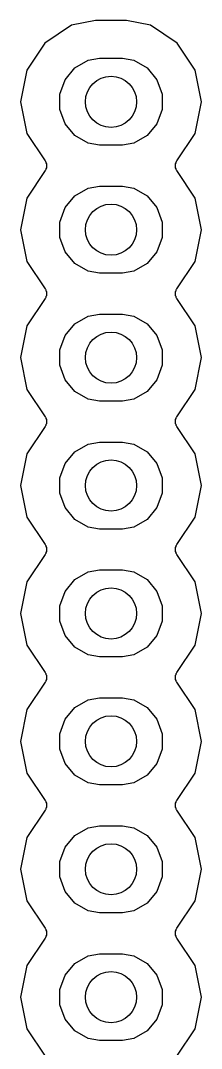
# Model space of a CAD drawing. Extents: x 82 to 161, y -171 to -33.
# Drawn here: x 137.65 to 141.24, y -90.05 to -69.63 of the extents above; entities that cross this region are included whole.
import ezdxf

# ---------------------------------------------------------------- set-up
doc = ezdxf.new("R2010")
doc.units = 0
doc.header["$MEASUREMENT"] = 0
doc.layers.add('BLACK', color=7, linetype='CONTINUOUS')

msp = doc.modelspace()

# ---------------------------------------------------------------- linework, layer by layer
at = {"layer": 'BLACK', "linetype": 'CONTINUOUS'}
for p, q in [((138.664, -69.727), (138.13, -70.0837)), ((139.135, -69.6334), (138.664, -69.727)), ((139.757, -69.6334), (139.135, -69.6334)), ((140.228, -69.727), (139.757, -69.6334)), ((140.762, -70.0837), (140.228, -69.727)), ((138.13, -70.0837), (137.774, -70.6174)), ((141.118, -70.6174), (140.762, -70.0837)), ((138.994, -70.423), (139.218, -70.3834)), ((139.218, -70.3834), (139.674, -70.3834)), ((139.674, -70.3834), (139.898, -70.423)), ((137.774, -70.6174), (137.648, -71.247)), ((138.534, -70.8085), (138.73, -70.5752)), ((138.73, -70.5752), (138.994, -70.423)), ((139.898, -70.423), (140.162, -70.5752)), ((140.162, -70.5752), (140.358, -70.8085)), ((141.244, -71.247), (141.118, -70.6174)), ((138.43, -71.0947), (138.534, -70.8085)), ((140.358, -70.8085), (140.462, -71.0947)), ((138.43, -71.3993), (138.43, -71.0947)), ((140.462, -71.0947), (140.462, -71.3993)), ((137.648, -71.247), (137.774, -71.8766)), ((138.534, -71.6855), (138.43, -71.3993)), ((140.462, -71.3993), (140.358, -71.6855)), ((141.118, -71.8766), (141.244, -71.247)), ((138.73, -71.9188), (138.534, -71.6855)), ((140.358, -71.6855), (140.162, -71.9188)), ((137.774, -71.8766), (138.137, -72.4198)), ((138.994, -72.071), (138.73, -71.9188)), ((140.162, -71.9188), (139.898, -72.071)), ((140.755, -72.4198), (141.118, -71.8766)), ((139.218, -72.1106), (138.994, -72.071)), ((139.674, -72.1106), (139.218, -72.1106)), ((139.898, -72.071), (139.674, -72.1106)), ((138.137, -72.4198), (138.141, -72.4303)), ((138.141, -72.4303), (138.148, -72.4396)), ((138.148, -72.4396), (138.153, -72.4579)), ((138.153, -72.4579), (138.161, -72.4754)), ((140.731, -72.4754), (140.739, -72.4579)), ((140.739, -72.4579), (140.744, -72.4396)), ((140.744, -72.4396), (140.751, -72.4303)), ((140.751, -72.4303), (140.755, -72.4198)), ((138.137, -72.6142), (137.774, -73.1574)), ((138.141, -72.6037), (138.137, -72.6142)), ((138.148, -72.5944), (138.141, -72.6037)), ((138.153, -72.5761), (138.148, -72.5944)), ((138.161, -72.5586), (138.153, -72.5761)), ((138.161, -72.4754), (138.162, -72.4869)), ((138.162, -72.5471), (138.161, -72.5586)), ((138.162, -72.4869), (138.165, -72.4979)), ((138.165, -72.5361), (138.162, -72.5471)), ((138.165, -72.4979), (138.164, -72.517)), ((138.164, -72.517), (138.165, -72.5361)), ((140.727, -72.4979), (140.73, -72.4869)), ((140.728, -72.517), (140.727, -72.4979)), ((140.727, -72.5361), (140.728, -72.517)), ((140.73, -72.5471), (140.727, -72.5361)), ((140.73, -72.4869), (140.731, -72.4754)), ((140.731, -72.5586), (140.73, -72.5471)), ((140.739, -72.5761), (140.731, -72.5586)), ((140.744, -72.5944), (140.739, -72.5761)), ((140.751, -72.6037), (140.744, -72.5944)), ((140.755, -72.6142), (140.751, -72.6037)), ((141.118, -73.1574), (140.755, -72.6142)), ((138.73, -73.1152), (138.994, -72.963)), ((138.994, -72.963), (139.218, -72.9234)), ((139.218, -72.9234), (139.674, -72.9234)), ((139.674, -72.9234), (139.898, -72.963)), ((139.898, -72.963), (140.162, -73.1152)), ((137.774, -73.1574), (137.648, -73.787)), ((138.534, -73.3485), (138.73, -73.1152)), ((140.162, -73.1152), (140.358, -73.3485)), ((141.244, -73.787), (141.118, -73.1574)), ((138.43, -73.6347), (138.534, -73.3485)), ((140.358, -73.3485), (140.462, -73.6347)), ((138.43, -73.9393), (138.43, -73.6347)), ((140.462, -73.6347), (140.462, -73.9393)), ((137.648, -73.787), (137.774, -74.4166)), ((141.118, -74.4166), (141.244, -73.787)), ((138.534, -74.2255), (138.43, -73.9393)), ((140.462, -73.9393), (140.358, -74.2255)), ((138.73, -74.4588), (138.534, -74.2255)), ((140.358, -74.2255), (140.162, -74.4588)), ((137.774, -74.4166), (138.137, -74.9598)), ((138.994, -74.611), (138.73, -74.4588)), ((140.162, -74.4588), (139.898, -74.611)), ((140.755, -74.9598), (141.118, -74.4166)), ((139.218, -74.6506), (138.994, -74.611)), ((139.674, -74.6506), (139.218, -74.6506)), ((139.898, -74.611), (139.674, -74.6506)), ((138.137, -74.9598), (138.141, -74.9703)), ((138.141, -74.9703), (138.148, -74.9796)), ((138.148, -74.9796), (138.153, -74.9979)), ((138.153, -74.9979), (138.161, -75.0154)), ((138.161, -75.0986), (138.153, -75.1161)), ((138.161, -75.0154), (138.162, -75.0269)), ((138.162, -75.0871), (138.161, -75.0986)), ((138.162, -75.0269), (138.165, -75.0379)), ((138.165, -75.0761), (138.162, -75.0871)), ((138.165, -75.0379), (138.164, -75.057)), ((138.164, -75.057), (138.165, -75.0761)), ((140.727, -75.0379), (140.73, -75.0269)), ((140.728, -75.057), (140.727, -75.0379)), ((140.727, -75.0761), (140.728, -75.057)), ((140.73, -75.0871), (140.727, -75.0761)), ((140.73, -75.0269), (140.731, -75.0154)), ((140.731, -75.0986), (140.73, -75.0871)), ((140.731, -75.0154), (140.739, -74.9979)), ((140.739, -75.1161), (140.731, -75.0986)), ((140.739, -74.9979), (140.744, -74.9796)), ((140.744, -74.9796), (140.751, -74.9703)), ((140.751, -74.9703), (140.755, -74.9598)), ((138.137, -75.1542), (137.774, -75.6974)), ((138.141, -75.1437), (138.137, -75.1542)), ((138.148, -75.1344), (138.141, -75.1437)), ((138.153, -75.1161), (138.148, -75.1344)), ((140.744, -75.1344), (140.739, -75.1161)), ((140.751, -75.1437), (140.744, -75.1344)), ((140.755, -75.1542), (140.751, -75.1437)), ((141.118, -75.6974), (140.755, -75.1542)), ((138.73, -75.6552), (138.994, -75.503)), ((138.994, -75.503), (139.218, -75.4634)), ((139.218, -75.4634), (139.674, -75.4634)), ((139.674, -75.4634), (139.898, -75.503)), ((139.898, -75.503), (140.162, -75.6552)), ((137.774, -75.6974), (137.648, -76.327)), ((138.534, -75.8885), (138.73, -75.6552)), ((140.162, -75.6552), (140.358, -75.8885)), ((141.244, -76.327), (141.118, -75.6974)), ((138.43, -76.1747), (138.534, -75.8885)), ((140.358, -75.8885), (140.462, -76.1747)), ((137.648, -76.327), (137.774, -76.9566)), ((138.43, -76.4793), (138.43, -76.1747)), ((140.462, -76.1747), (140.462, -76.4793)), ((141.118, -76.9566), (141.244, -76.327)), ((138.534, -76.7655), (138.43, -76.4793)), ((140.462, -76.4793), (140.358, -76.7655)), ((138.73, -76.9988), (138.534, -76.7655)), ((140.358, -76.7655), (140.162, -76.9988)), ((137.774, -76.9566), (138.137, -77.4998)), ((138.994, -77.151), (138.73, -76.9988)), ((139.218, -77.1906), (138.994, -77.151)), ((139.898, -77.151), (139.674, -77.1906)), ((140.162, -76.9988), (139.898, -77.151)), ((140.755, -77.4998), (141.118, -76.9566)), ((139.674, -77.1906), (139.218, -77.1906)), ((138.137, -77.4998), (138.141, -77.5103)), ((138.141, -77.5103), (138.148, -77.5196)), ((138.148, -77.5196), (138.153, -77.5379)), ((138.153, -77.5379), (138.161, -77.5554)), ((138.161, -77.5554), (138.162, -77.5669)), ((140.73, -77.5669), (140.731, -77.5554)), ((140.731, -77.5554), (140.739, -77.5379)), ((140.739, -77.5379), (140.744, -77.5196)), ((140.744, -77.5196), (140.751, -77.5103)), ((140.751, -77.5103), (140.755, -77.4998)), ((138.137, -77.6942), (137.774, -78.2374)), ((138.141, -77.6837), (138.137, -77.6942)), ((138.148, -77.6744), (138.141, -77.6837)), ((138.153, -77.6561), (138.148, -77.6744)), ((138.161, -77.6386), (138.153, -77.6561)), ((138.162, -77.6271), (138.161, -77.6386)), ((138.162, -77.5669), (138.165, -77.5779)), ((138.165, -77.6161), (138.162, -77.6271)), ((138.165, -77.5779), (138.164, -77.597)), ((138.164, -77.597), (138.165, -77.6161)), ((140.727, -77.5779), (140.73, -77.5669)), ((140.728, -77.597), (140.727, -77.5779)), ((140.727, -77.6161), (140.728, -77.597)), ((140.73, -77.6271), (140.727, -77.6161)), ((140.731, -77.6386), (140.73, -77.6271)), ((140.739, -77.6561), (140.731, -77.6386)), ((140.744, -77.6744), (140.739, -77.6561)), ((140.751, -77.6837), (140.744, -77.6744)), ((140.755, -77.6942), (140.751, -77.6837)), ((141.118, -78.2374), (140.755, -77.6942)), ((138.73, -78.1952), (138.994, -78.043)), ((138.994, -78.043), (139.218, -78.0034)), ((139.218, -78.0034), (139.674, -78.0034)), ((139.674, -78.0034), (139.898, -78.043)), ((139.898, -78.043), (140.162, -78.1952)), ((137.774, -78.2374), (137.648, -78.867)), ((138.534, -78.4285), (138.73, -78.1952)), ((140.162, -78.1952), (140.358, -78.4285)), ((141.244, -78.867), (141.118, -78.2374)), ((138.43, -78.7147), (138.534, -78.4285)), ((140.358, -78.4285), (140.462, -78.7147)), ((138.43, -79.0193), (138.43, -78.7147)), ((140.462, -78.7147), (140.462, -79.0193)), ((137.648, -78.867), (137.774, -79.4966)), ((141.118, -79.4966), (141.244, -78.867)), ((138.534, -79.3055), (138.43, -79.0193)), ((140.462, -79.0193), (140.358, -79.3055)), ((138.73, -79.5388), (138.534, -79.3055)), ((140.358, -79.3055), (140.162, -79.5388)), ((137.774, -79.4966), (138.137, -80.0398)), ((138.994, -79.691), (138.73, -79.5388)), ((140.162, -79.5388), (139.898, -79.691)), ((140.755, -80.0398), (141.118, -79.4966)), ((139.218, -79.7306), (138.994, -79.691)), ((139.674, -79.7306), (139.218, -79.7306)), ((139.898, -79.691), (139.674, -79.7306)), ((138.137, -80.0398), (138.141, -80.0503)), ((138.141, -80.0503), (138.148, -80.0596)), ((138.148, -80.2144), (138.141, -80.2237)), ((138.148, -80.0596), (138.153, -80.0779)), ((138.153, -80.1961), (138.148, -80.2144)), ((138.153, -80.0779), (138.161, -80.0954)), ((138.161, -80.1786), (138.153, -80.1961)), ((138.161, -80.0954), (138.162, -80.1069)), ((138.162, -80.1671), (138.161, -80.1786)), ((138.162, -80.1069), (138.165, -80.1179)), ((138.165, -80.1561), (138.162, -80.1671)), ((138.165, -80.1179), (138.164, -80.137)), ((138.164, -80.137), (138.165, -80.1561)), ((140.727, -80.1179), (140.73, -80.1069)), ((140.728, -80.137), (140.727, -80.1179)), ((140.727, -80.1561), (140.728, -80.137)), ((140.73, -80.1671), (140.727, -80.1561)), ((140.73, -80.1069), (140.731, -80.0954)), ((140.731, -80.1786), (140.73, -80.1671)), ((140.731, -80.0954), (140.739, -80.0779)), ((140.739, -80.1961), (140.731, -80.1786)), ((140.739, -80.0779), (140.744, -80.0596)), ((140.744, -80.2144), (140.739, -80.1961)), ((140.744, -80.0596), (140.751, -80.0503)), ((140.751, -80.2237), (140.744, -80.2144)), ((140.751, -80.0503), (140.755, -80.0398)), ((138.137, -80.2342), (137.774, -80.7774)), ((138.141, -80.2237), (138.137, -80.2342)), ((140.755, -80.2342), (140.751, -80.2237)), ((141.118, -80.7774), (140.755, -80.2342)), ((138.73, -80.7352), (138.994, -80.583)), ((138.994, -80.583), (139.218, -80.5434)), ((139.218, -80.5434), (139.674, -80.5434)), ((139.674, -80.5434), (139.898, -80.583)), ((139.898, -80.583), (140.162, -80.7352)), ((137.774, -80.7774), (137.648, -81.407)), ((138.534, -80.9685), (138.73, -80.7352)), ((140.162, -80.7352), (140.358, -80.9685)), ((141.244, -81.407), (141.118, -80.7774)), ((138.43, -81.2547), (138.534, -80.9685)), ((140.358, -80.9685), (140.462, -81.2547)), ((137.648, -81.407), (137.774, -82.0366)), ((138.43, -81.5593), (138.43, -81.2547)), ((140.462, -81.2547), (140.462, -81.5593)), ((141.118, -82.0366), (141.244, -81.407)), ((138.534, -81.8455), (138.43, -81.5593)), ((140.462, -81.5593), (140.358, -81.8455)), ((138.73, -82.0788), (138.534, -81.8455)), ((140.358, -81.8455), (140.162, -82.0788)), ((137.774, -82.0366), (138.137, -82.5798)), ((140.755, -82.5798), (141.118, -82.0366)), ((138.994, -82.231), (138.73, -82.0788)), ((139.218, -82.2706), (138.994, -82.231)), ((139.898, -82.231), (139.674, -82.2706)), ((140.162, -82.0788), (139.898, -82.231)), ((139.674, -82.2706), (139.218, -82.2706)), ((138.137, -82.5798), (138.141, -82.5903)), ((138.141, -82.5903), (138.148, -82.5996)), ((138.148, -82.5996), (138.153, -82.6179)), ((138.153, -82.6179), (138.161, -82.6354)), ((138.161, -82.6354), (138.162, -82.6469)), ((138.162, -82.6469), (138.165, -82.6579)), ((138.165, -82.6579), (138.164, -82.677)), ((140.727, -82.6579), (140.73, -82.6469)), ((140.728, -82.677), (140.727, -82.6579)), ((140.73, -82.6469), (140.731, -82.6354)), ((140.731, -82.6354), (140.739, -82.6179)), ((140.739, -82.6179), (140.744, -82.5996)), ((140.744, -82.5996), (140.751, -82.5903)), ((140.751, -82.5903), (140.755, -82.5798)), ((138.137, -82.7742), (137.774, -83.3174)), ((138.141, -82.7637), (138.137, -82.7742)), ((138.148, -82.7544), (138.141, -82.7637)), ((138.153, -82.7361), (138.148, -82.7544)), ((138.161, -82.7186), (138.153, -82.7361)), ((138.162, -82.7071), (138.161, -82.7186)), ((138.165, -82.6961), (138.162, -82.7071)), ((138.164, -82.677), (138.165, -82.6961)), ((140.727, -82.6961), (140.728, -82.677)), ((140.73, -82.7071), (140.727, -82.6961)), ((140.731, -82.7186), (140.73, -82.7071)), ((140.739, -82.7361), (140.731, -82.7186)), ((140.744, -82.7544), (140.739, -82.7361)), ((140.751, -82.7637), (140.744, -82.7544)), ((140.755, -82.7742), (140.751, -82.7637)), ((141.118, -83.3174), (140.755, -82.7742)), ((138.534, -83.5085), (138.73, -83.2752)), ((138.73, -83.2752), (138.994, -83.123)), ((138.994, -83.123), (139.218, -83.0834)), ((139.218, -83.0834), (139.674, -83.0834)), ((139.674, -83.0834), (139.898, -83.123)), ((139.898, -83.123), (140.162, -83.2752)), ((140.162, -83.2752), (140.358, -83.5085)), ((137.774, -83.3174), (137.648, -83.947)), ((141.244, -83.947), (141.118, -83.3174)), ((138.43, -83.7947), (138.534, -83.5085)), ((140.358, -83.5085), (140.462, -83.7947)), ((138.43, -84.0993), (138.43, -83.7947)), ((140.462, -83.7947), (140.462, -84.0993)), ((137.648, -83.947), (137.774, -84.5766)), ((141.118, -84.5766), (141.244, -83.947)), ((138.534, -84.3855), (138.43, -84.0993)), ((140.462, -84.0993), (140.358, -84.3855)), ((138.73, -84.6188), (138.534, -84.3855)), ((140.358, -84.3855), (140.162, -84.6188)), ((137.774, -84.5766), (138.137, -85.1198)), ((138.994, -84.771), (138.73, -84.6188)), ((140.162, -84.6188), (139.898, -84.771)), ((140.755, -85.1198), (141.118, -84.5766)), ((139.218, -84.8106), (138.994, -84.771)), ((139.674, -84.8106), (139.218, -84.8106)), ((139.898, -84.771), (139.674, -84.8106)), ((138.137, -85.3142), (137.774, -85.8574)), ((138.137, -85.1198), (138.141, -85.1303)), ((138.141, -85.3037), (138.137, -85.3142)), ((138.141, -85.1303), (138.148, -85.1396)), ((138.148, -85.2944), (138.141, -85.3037)), ((138.148, -85.1396), (138.153, -85.1579)), ((138.153, -85.2761), (138.148, -85.2944)), ((138.153, -85.1579), (138.161, -85.1754)), ((138.161, -85.2586), (138.153, -85.2761)), ((138.161, -85.1754), (138.162, -85.1869)), ((138.162, -85.2471), (138.161, -85.2586)), ((138.162, -85.1869), (138.165, -85.1979)), ((138.165, -85.2361), (138.162, -85.2471)), ((138.165, -85.1979), (138.164, -85.217)), ((138.164, -85.217), (138.165, -85.2361)), ((140.727, -85.1979), (140.73, -85.1869)), ((140.728, -85.217), (140.727, -85.1979)), ((140.727, -85.2361), (140.728, -85.217)), ((140.73, -85.2471), (140.727, -85.2361)), ((140.73, -85.1869), (140.731, -85.1754)), ((140.731, -85.2586), (140.73, -85.2471)), ((140.731, -85.1754), (140.739, -85.1579)), ((140.739, -85.2761), (140.731, -85.2586)), ((140.739, -85.1579), (140.744, -85.1396)), ((140.744, -85.2944), (140.739, -85.2761)), ((140.744, -85.1396), (140.751, -85.1303)), ((140.751, -85.3037), (140.744, -85.2944)), ((140.751, -85.1303), (140.755, -85.1198)), ((140.755, -85.3142), (140.751, -85.3037)), ((141.118, -85.8574), (140.755, -85.3142)), ((138.73, -85.8152), (138.994, -85.663)), ((138.994, -85.663), (139.218, -85.6234)), ((139.218, -85.6234), (139.674, -85.6234)), ((139.674, -85.6234), (139.898, -85.663)), ((139.898, -85.663), (140.162, -85.8152)), ((137.774, -85.8574), (137.648, -86.487)), ((138.534, -86.0485), (138.73, -85.8152)), ((140.162, -85.8152), (140.358, -86.0485)), ((141.244, -86.487), (141.118, -85.8574)), ((138.43, -86.3347), (138.534, -86.0485)), ((140.358, -86.0485), (140.462, -86.3347)), ((138.43, -86.6393), (138.43, -86.3347)), ((140.462, -86.3347), (140.462, -86.6393)), ((137.648, -86.487), (137.774, -87.1166)), ((141.118, -87.1166), (141.244, -86.487)), ((138.534, -86.9255), (138.43, -86.6393)), ((140.462, -86.6393), (140.358, -86.9255)), ((138.73, -87.1588), (138.534, -86.9255)), ((140.358, -86.9255), (140.162, -87.1588)), ((137.774, -87.1166), (138.137, -87.6598)), ((140.755, -87.6598), (141.118, -87.1166)), ((138.994, -87.311), (138.73, -87.1588)), ((139.218, -87.3506), (138.994, -87.311)), ((139.674, -87.3506), (139.218, -87.3506)), ((139.898, -87.311), (139.674, -87.3506)), ((140.162, -87.1588), (139.898, -87.311)), ((138.137, -87.6598), (138.141, -87.6703)), ((138.141, -87.6703), (138.148, -87.6796)), ((138.148, -87.6796), (138.153, -87.6979)), ((138.153, -87.6979), (138.161, -87.7154)), ((138.161, -87.7154), (138.162, -87.7269)), ((138.162, -87.7269), (138.165, -87.7379)), ((138.165, -87.7379), (138.164, -87.757)), ((138.164, -87.757), (138.165, -87.7761)), ((140.727, -87.7379), (140.73, -87.7269)), ((140.728, -87.757), (140.727, -87.7379)), ((140.727, -87.7761), (140.728, -87.757)), ((140.73, -87.7269), (140.731, -87.7154)), ((140.731, -87.7154), (140.739, -87.6979)), ((140.739, -87.6979), (140.744, -87.6796)), ((140.744, -87.6796), (140.751, -87.6703)), ((140.751, -87.6703), (140.755, -87.6598)), ((138.137, -87.8542), (137.774, -88.3974)), ((138.141, -87.8437), (138.137, -87.8542)), ((138.148, -87.8344), (138.141, -87.8437)), ((138.153, -87.8161), (138.148, -87.8344)), ((138.161, -87.7986), (138.153, -87.8161)), ((138.162, -87.7871), (138.161, -87.7986)), ((138.165, -87.7761), (138.162, -87.7871)), ((140.73, -87.7871), (140.727, -87.7761)), ((140.731, -87.7986), (140.73, -87.7871)), ((140.739, -87.8161), (140.731, -87.7986)), ((140.744, -87.8344), (140.739, -87.8161)), ((140.751, -87.8437), (140.744, -87.8344)), ((140.755, -87.8542), (140.751, -87.8437)), ((141.118, -88.3974), (140.755, -87.8542)), ((138.994, -88.203), (139.218, -88.1634)), ((139.218, -88.1634), (139.674, -88.1634)), ((139.674, -88.1634), (139.898, -88.203)), ((138.534, -88.5885), (138.73, -88.3552)), ((138.73, -88.3552), (138.994, -88.203)), ((139.898, -88.203), (140.162, -88.3552)), ((140.162, -88.3552), (140.358, -88.5885)), ((137.774, -88.3974), (137.648, -89.027)), ((141.244, -89.027), (141.118, -88.3974)), ((138.43, -88.8747), (138.534, -88.5885)), ((140.358, -88.5885), (140.462, -88.8747)), ((138.43, -89.1793), (138.43, -88.8747)), ((140.462, -88.8747), (140.462, -89.1793)), ((137.648, -89.027), (137.774, -89.6566)), ((138.534, -89.4655), (138.43, -89.1793)), ((140.462, -89.1793), (140.358, -89.4655)), ((141.118, -89.6566), (141.244, -89.027)), ((138.73, -89.6988), (138.534, -89.4655)), ((140.358, -89.4655), (140.162, -89.6988)), ((137.774, -89.6566), (138.137, -90.1998)), ((138.994, -89.851), (138.73, -89.6988)), ((140.162, -89.6988), (139.898, -89.851)), ((140.755, -90.1998), (141.118, -89.6566)), ((139.218, -89.8906), (138.994, -89.851)), ((139.674, -89.8906), (139.218, -89.8906)), ((139.898, -89.851), (139.674, -89.8906))]:
    msp.add_line(p, q, dxfattribs=at)
at = {"layer": 'BLACK'}
for centre in [(139.446, -71.247), (139.446, -73.787), (139.446, -76.327), (139.446, -78.867), (139.446, -81.407), (139.446, -83.947), (139.446, -86.487), (139.446, -89.027)]:
    msp.add_circle(centre, 0.508, dxfattribs=at)

doc.saveas('drawing.dxf')
